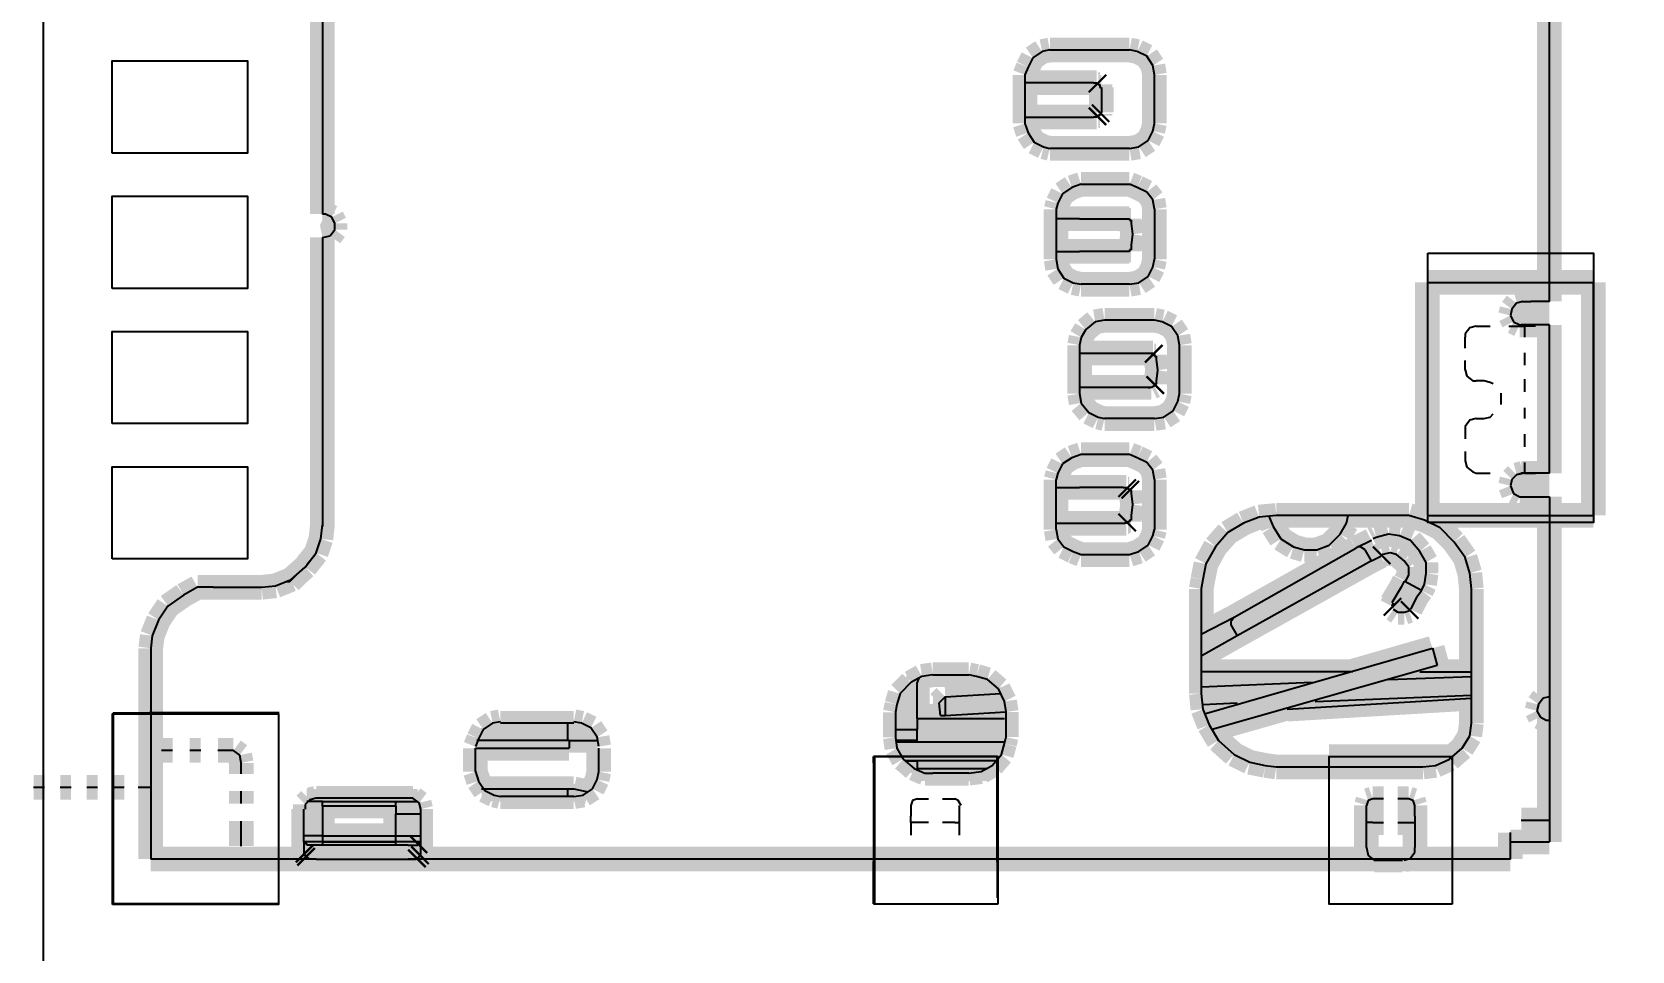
# Model space of a CAD drawing. Extents: x 30 to 161, y 31 to 111.
# Drawn here: x 37.97 to 50.99, y 92.82 to 100.29 of the extents above; entities that cross this region are included whole.
import ezdxf

# ---------------------------------------------------------------- set-up
doc = ezdxf.new("R2010")
doc.units = 0
doc.header["$MEASUREMENT"] = 0
doc.layers.get('0').update_dxf_attribs({"linetype": 'CONTINUOUS'})
doc.layers.get('Defpoints').update_dxf_attribs({"linetype": 'CONTINUOUS'})
for name, color, linetype in [('ASSEMBLY_TOP', 7, 'CONTINUOUS'), ('OUTLINE', 7, 'CONTINUOUS'), ('SILKSCREEN_TOP', 7, 'CONTINUOUS'), ('TOP', 1, 'CONTINUOUS')]:
    doc.layers.add(name, color=color, linetype=linetype)
doc.dimstyles.get("Standard").update_dxf_attribs({"dimtxt": 1, "dimasz": 0.18, "dimexe": 0.18, "dimexo": 0.0625, "dimgap": 0.09, "dimtad": 0, "dimtih": 1, "dimtoh": 1, "dimzin": 0, "dimdsep": 46, "dimtxsty": 'STANDARD', "dimcen": 0.09, "dimclrd": 3, "dimclre": 3, "dimclrt": 3, "dimadec": 0, "dimazin": 0, "dimtfac": 1, "dimtofl": 0, "dimtmove": 0, "dimatfit": 3, "dimfxl": 1, "dimtfillclr": 3, "dimtolj": 1, "dimtzin": 0, "dimarcsym": 0})

# ---------------------------------------------------------------- blocks, each defined once
blk = doc.blocks.new('*D9')
at = {"color": 3, "linetype": 'Continuous', "lineweight": -2, "transparency": 16777216}
for p, q in [((42.077, 106.21), (31.714, 106.21)), ((31.894, 106.03), (31.894, 69.15)), ((31.894, 31.089), (31.894, 67.97)), ((38.158, 30.909), (31.714, 30.909))]:
    blk.add_line(p, q, dxfattribs=at)
at = {"color": 3, "linetype": 'Continuous', "transparency": 16777216}
for points in [[(31.864, 106.03), (31.924, 106.03), (31.894, 106.21)], [(31.864, 31.089), (31.924, 31.089), (31.894, 30.909)]]:
    blk.add_solid(points, dxfattribs=at)
at = {"layer": 'Defpoints', "color": 0, "linetype": 'Continuous', "transparency": 16777216}
for p in [(42.139, 106.21), (31.894, 30.909), (38.221, 30.909)]:
    blk.add_point(p, dxfattribs=at)
at = {"color": 3, "linetype": 'Continuous', "transparency": 16777216, "insert": (31.894, 68.56), "char_height": 1, "attachment_point": 5}
blk.add_mtext('\\A1;75.30', dxfattribs=at)

msp = doc.modelspace()

# ---------------------------------------------------------------- linework, layer by layer
at = {"layer": 'ASSEMBLY_TOP'}
for points in [[(50.3174, 98.09988), (50.3174, 102.46868)], [(40.3352, 101.31298), (40.3352, 98.81108)], [(46.1899, 100.13188), (46.1137, 100.08108)], [(46.2534, 100.14458), (46.1899, 100.13188)], [(46.2534, 100.14458), (46.9011, 100.14458)], [(46.9646, 100.13188), (46.9011, 100.14458)], [(47.0408, 100.09378), (46.9646, 100.13188)], [(46.0756, 100.00488), (46.0502, 99.94138)], [(46.1137, 100.08108), (46.0756, 100.00488)], [(47.0916, 100.01758), (47.0408, 100.09378)], [(47.1043, 99.94138), (47.0916, 100.01758)], [(46.0502, 99.94138), (46.0502, 99.54768)], [(46.2407, 99.87788), (46.0502, 99.87788)], [(46.609, 99.87788), (46.2407, 99.87788)], [(46.609, 99.87788), (46.6217, 99.87788)], [(46.6217, 99.87788), (46.6344, 99.87788)], [(46.6344, 99.87788), (46.6471, 99.86518)], [(46.6471, 99.86518), (46.6598, 99.86518)], [(46.6598, 99.86518), (46.6598, 99.83978)], [(46.6598, 99.83978), (46.6725, 99.83978)], [(46.6725, 99.83978), (46.6725, 99.82708)], [(47.1043, 99.54768), (47.1043, 99.94138)], [(46.6725, 99.82708), (46.6725, 99.64928)], [(46.0502, 99.59848), (46.2407, 99.59848)], [(46.2407, 99.59848), (46.609, 99.59848)], [(46.6217, 99.59848), (46.609, 99.59848)], [(46.6344, 99.59848), (46.6217, 99.59848)], [(46.6471, 99.61118), (46.6344, 99.59848)], [(46.6598, 99.61118), (46.6471, 99.61118)], [(46.6725, 99.63658), (46.6598, 99.62388)], [(46.6598, 99.62388), (46.6598, 99.61118)], [(46.6725, 99.64928), (46.6725, 99.63658)], [(46.0502, 99.54768), (46.0756, 99.47148)], [(46.0756, 99.47148), (46.1264, 99.39528)], [(47.0535, 99.40798), (47.0916, 99.48418)], [(47.0916, 99.48418), (47.1043, 99.54768)], [(46.1264, 99.39528), (46.2026, 99.35718)], [(46.2026, 99.35718), (46.2534, 99.34448)], [(46.9011, 99.34448), (46.2534, 99.34448)], [(46.9011, 99.34448), (46.9773, 99.35718)], [(46.9773, 99.35718), (47.0535, 99.40798)], [(46.355, 98.97618), (46.3169, 98.89998)], [(46.4312, 99.02698), (46.355, 98.97618)], [(46.5074, 99.05238), (46.4312, 99.02698)], [(46.5074, 99.05238), (46.9011, 99.05238)], [(46.9646, 99.02698), (46.9011, 99.05238)], [(47.0408, 98.98888), (46.9646, 99.02698)], [(47.0916, 98.92538), (47.0408, 98.98888)], [(40.3606, 98.81108), (40.3352, 98.81108)], [(40.4114, 98.78568), (40.3606, 98.81108)], [(46.3169, 98.89998), (46.3042, 98.84918)], [(46.3042, 98.84918), (46.3042, 98.44278)], [(47.1043, 98.84918), (47.0916, 98.92538)], [(47.1043, 98.84918), (47.1043, 98.44278)], [(40.3987, 98.63328), (40.4368, 98.68408)], [(40.4368, 98.73488), (40.4114, 98.78568)], [(40.4368, 98.68408), (40.4368, 98.73488)], [(46.4947, 98.77298), (46.3042, 98.77298)], [(46.4947, 98.77298), (46.8503, 98.77298)], [(46.8503, 98.77298), (46.863, 98.77298)], [(46.863, 98.77298), (46.9011, 98.77298)], [(46.9011, 98.77298), (46.9011, 98.76028)], [(46.9011, 98.76028), (46.9138, 98.76028)], [(46.9138, 98.76028), (46.9138, 98.73488)], [(46.9138, 98.73488), (46.9265, 98.64598)], [(40.3352, 98.62058), (40.3987, 98.63328)], [(40.3352, 98.62058), (40.3352, 96.27108)], [(46.9265, 98.64598), (46.9138, 98.55708)], [(46.9138, 98.55708), (46.9138, 98.51898)], [(46.3042, 98.50628), (46.4947, 98.50628)], [(46.3042, 98.44278), (46.3169, 98.36658)], [(46.8503, 98.50628), (46.4947, 98.50628)], [(46.863, 98.50628), (46.8503, 98.50628)], [(46.9011, 98.50628), (46.863, 98.50628)], [(46.9138, 98.51898), (46.9011, 98.51898)], [(46.9011, 98.51898), (46.9011, 98.50628)], [(47.0916, 98.37928), (47.1043, 98.44278)], [(46.3169, 98.36658), (46.3677, 98.29038)], [(46.3677, 98.29038), (46.4439, 98.25228)], [(46.9773, 98.25228), (47.0535, 98.30308)], [(47.0535, 98.30308), (47.0916, 98.37928)], [(46.4439, 98.25228), (46.5074, 98.23958)], [(46.9011, 98.23958), (46.5074, 98.23958)], [(46.9011, 98.23958), (46.9773, 98.25228)], [(49.32426, 98.25482), (49.32426, 96.35998)], [(49.32426, 98.25482), (50.3301, 98.25482)], [(50.3301, 98.25482), (50.67554, 98.25482)], [(50.67554, 96.35998), (50.67554, 98.25482)], [(50.0126, 98.03638), (49.9999, 97.98558)], [(50.0507, 98.08718), (50.0126, 98.03638)], [(50.1015, 98.09988), (50.0507, 98.08718)], [(50.0888, 98.09988), (50.1142, 98.09988)], [(50.1142, 98.09988), (50.165, 98.09988)], [(50.3174, 98.09988), (50.165, 98.09988)], [(46.6217, 97.93478), (46.5455, 97.87128)], [(46.6979, 97.94748), (46.6217, 97.93478)], [(47.1043, 97.94748), (46.6979, 97.94748)], [(47.1678, 97.93478), (47.1043, 97.94748)], [(47.244, 97.89668), (47.1678, 97.93478)], [(47.2948, 97.82048), (47.244, 97.89668)], [(49.7205, 97.89922), (49.6697, 97.88652)], [(49.7205, 97.89922), (49.8348, 97.89922)], [(49.9872, 97.89922), (50.1142, 97.89922)], [(49.9999, 97.98558), (50.0253, 97.93478)], [(50.0253, 97.93478), (50.0761, 97.90938)], [(50.0761, 97.90938), (50.1015, 97.90938)], [(50.3174, 97.90938), (50.0888, 97.90938)], [(50.0888, 97.89922), (50.1142, 97.89922)], [(50.1142, 97.89922), (50.1142, 97.81032)], [(50.2031, 97.89922), (50.1142, 97.89922)], [(50.3174, 96.70288), (50.3174, 97.90938)], [(46.5074, 97.80778), (46.4947, 97.74428)], [(46.5455, 97.87128), (46.5074, 97.80778)], [(47.3075, 97.74428), (47.2948, 97.82048)], [(49.6697, 97.88652), (49.6316, 97.83572)], [(49.6316, 97.83572), (49.6316, 97.81032)], [(49.6316, 97.72142), (49.6316, 97.81032)], [(46.4947, 97.74428), (46.4947, 97.35058)], [(46.4947, 97.68078), (46.6852, 97.68078)], [(46.6852, 97.68078), (47.0916, 97.68078)], [(47.0535, 97.68078), (47.0662, 97.68078)], [(47.0662, 97.68078), (47.0789, 97.68078)], [(47.0789, 97.68078), (47.0916, 97.68078)], [(47.0916, 97.68078), (47.1043, 97.66808)], [(47.1043, 97.66808), (47.1043, 97.65538)], [(47.1043, 97.65538), (47.117, 97.65538)], [(47.117, 97.65538), (47.117, 97.62998)], [(47.117, 97.62998), (47.1297, 97.54108)], [(47.3075, 97.35058), (47.3075, 97.74428)], [(50.1142, 97.68332), (50.1142, 97.58172)], [(47.1297, 97.54108), (47.117, 97.45218)], [(49.6316, 97.54362), (49.6316, 97.61982)], [(49.6316, 97.54362), (49.6443, 97.49282)], [(46.6852, 97.40138), (46.4947, 97.40138)], [(47.0789, 97.40138), (46.6852, 97.40138)], [(47.0535, 97.40138), (47.0662, 97.40138)], [(47.0789, 97.40138), (47.0662, 97.40138)], [(47.1043, 97.41408), (47.0789, 97.40138)], [(47.117, 97.42678), (47.1043, 97.41408)], [(47.117, 97.45218), (47.117, 97.42678)], [(49.6443, 97.49282), (49.6951, 97.45472)], [(49.6951, 97.45472), (49.7205, 97.45472)], [(49.784, 97.45472), (49.7205, 97.45472)], [(49.8348, 97.44202), (49.784, 97.45472)], [(49.8602, 97.42932), (49.8348, 97.44202)], [(50.1142, 97.46742), (50.1142, 97.36582)], [(46.4947, 97.35058), (46.5074, 97.27438)], [(46.5074, 97.27438), (46.5709, 97.19818)], [(47.2567, 97.21088), (47.2948, 97.28708)], [(47.2948, 97.28708), (47.3075, 97.35058)], [(49.9237, 97.32772), (49.9237, 97.35312)], [(49.9237, 97.27692), (49.9237, 97.32772)], [(49.9237, 97.26168), (49.9237, 97.27692)], [(50.1142, 97.23628), (50.1142, 97.14738)], [(46.5709, 97.19818), (46.6471, 97.16008)], [(46.6471, 97.16008), (46.6979, 97.14738)], [(47.1043, 97.14738), (46.6979, 97.14738)], [(47.1043, 97.14738), (47.1805, 97.16008)], [(47.1805, 97.16008), (47.2567, 97.21088)], [(49.6697, 97.13468), (49.6316, 97.08388)], [(49.7205, 97.14738), (49.6697, 97.13468)], [(49.7205, 97.14738), (49.784, 97.14738)], [(49.784, 97.14738), (49.8348, 97.16008)], [(49.8348, 97.16008), (49.8602, 97.18548)], [(49.6316, 97.08388), (49.6316, 97.04578)], [(49.6316, 97.04578), (49.6316, 96.98228)], [(50.1142, 97.02038), (50.1142, 96.91878)], [(46.5074, 96.85528), (46.4312, 96.82988)], [(46.9011, 96.85528), (46.5074, 96.85528)], [(46.9646, 96.82988), (46.9011, 96.85528)], [(49.6316, 96.88068), (49.6316, 96.80448)], [(46.355, 96.77908), (46.3169, 96.70288)], [(46.4312, 96.82988), (46.355, 96.77908)], [(47.0408, 96.79178), (46.9646, 96.82988)], [(47.0916, 96.72828), (47.0408, 96.79178)], [(47.1043, 96.65208), (47.0916, 96.72828)], [(49.6316, 96.80448), (49.6443, 96.75368)], [(49.6443, 96.75368), (49.6951, 96.71558)], [(49.6951, 96.71558), (49.7205, 96.70288)], [(50.1142, 96.79178), (50.1142, 96.70288)], [(46.3169, 96.70288), (46.3042, 96.65208)], [(46.3042, 96.24568), (46.3042, 96.65208)], [(46.3042, 96.58858), (46.4947, 96.58858)], [(46.8503, 96.58858), (46.4947, 96.58858)], [(46.8503, 96.58858), (46.863, 96.58858)], [(46.863, 96.58858), (46.8757, 96.58858)], [(46.8757, 96.58858), (46.8884, 96.57588)], [(47.1043, 96.65208), (47.1043, 96.24568)], [(49.7205, 96.70288), (49.8348, 96.70288)], [(50.0126, 96.65208), (49.9999, 96.60128)], [(49.9999, 96.60128), (50.0253, 96.53778)], [(50.0507, 96.69018), (50.0126, 96.65208)], [(50.0507, 96.69018), (50.0253, 96.66478)], [(50.1015, 96.70288), (50.0507, 96.69018)], [(50.1142, 96.70288), (50.0507, 96.69018)], [(50.3174, 96.70288), (50.0888, 96.70288)], [(50.1142, 96.70288), (50.2031, 96.70288)], [(46.8884, 96.57588), (46.9011, 96.57588)], [(46.9011, 96.57588), (46.9138, 96.56318)], [(46.9138, 96.56318), (46.9138, 96.53778)], [(46.9138, 96.53778), (46.9265, 96.44888)], [(50.0253, 96.53778), (50.0761, 96.51238)], [(50.0761, 96.51238), (50.1015, 96.51238)], [(50.0888, 96.51238), (50.3174, 96.51238)], [(50.3174, 96.51238), (50.3174, 94.88678)], [(46.9265, 96.44888), (46.9138, 96.35998)], [(46.9138, 96.35998), (46.9138, 96.32188)], [(47.9552, 96.34728), (47.8282, 96.29648)], [(48.0949, 96.35998), (47.9552, 96.34728)], [(48.0314, 96.35998), (48.0695, 96.27108)], [(49.0855, 96.35998), (48.0949, 96.35998)], [(48.6664, 96.29648), (48.6791, 96.35998)], [(49.1744, 96.35998), (49.0855, 96.35998)], [(49.3014, 96.32188), (49.1744, 96.35998)], [(49.32426, 96.35998), (50.3301, 96.35998)], [(50.3301, 96.35998), (50.67554, 96.35998)], [(40.3225, 96.16948), (40.3352, 96.28378)], [(46.3042, 96.29648), (46.4947, 96.29648)], [(46.3042, 96.24568), (46.3169, 96.16948)], [(46.4947, 96.29648), (46.8503, 96.29648)], [(46.8503, 96.29648), (46.863, 96.29648)], [(46.8757, 96.29648), (46.863, 96.29648)], [(46.8884, 96.30918), (46.8757, 96.29648)], [(46.9011, 96.30918), (46.8884, 96.30918)], [(46.9138, 96.32188), (46.9011, 96.32188)], [(46.9011, 96.32188), (46.9011, 96.30918)], [(47.0535, 96.11868), (47.0916, 96.19488)], [(47.0916, 96.19488), (47.1043, 96.24568)], [(47.7012, 96.22028), (47.5996, 96.10598)], [(47.8282, 96.29648), (47.7012, 96.22028)], [(48.0695, 96.27108), (48.133, 96.16948)], [(48.5267, 96.11868), (48.6156, 96.20758)], [(48.6156, 96.20758), (48.6664, 96.29648)], [(49.0093, 96.20758), (48.9077, 96.18218)], [(49.0982, 96.19488), (49.0093, 96.20758)], [(49.1871, 96.15678), (49.0982, 96.19488)], [(49.4284, 96.25838), (49.3014, 96.32188)], [(49.5427, 96.14408), (49.4284, 96.25838)], [(40.2844, 96.05518), (40.3225, 96.16948)], [(46.3169, 96.16948), (46.3677, 96.10598)], [(46.3677, 96.10598), (46.4439, 96.06788)], [(46.4439, 96.06788), (46.5074, 96.04248)], [(46.9011, 96.04248), (46.9773, 96.06788)], [(46.9773, 96.06788), (47.0535, 96.11868)], [(47.5996, 96.10598), (47.5234, 95.96628)], [(47.752, 95.53448), (48.7426, 96.09328)], [(48.133, 96.16948), (48.2346, 96.10598)], [(48.2346, 96.10598), (48.3235, 96.08058)], [(48.3235, 96.08058), (48.4251, 96.08058)], [(48.4251, 96.08058), (48.5267, 96.11868)], [(48.8696, 96.15678), (48.7426, 96.09328)], [(48.7807, 96.10598), (48.7553, 96.10598)], [(48.8188, 96.08058), (48.7807, 96.10598)], [(48.8696, 95.99168), (48.8188, 96.08058)], [(48.9077, 96.18218), (48.8823, 96.16948)], [(49.2633, 96.06788), (49.1871, 96.15678)], [(49.3141, 95.97898), (49.2633, 96.06788)], [(49.6316, 96.01708), (49.5427, 96.14408)], [(40.0812, 95.83928), (40.1955, 95.94088)], [(40.1955, 95.94088), (40.2844, 96.05518)], [(40.21074, 95.96374), (40.27424, 96.03994)], [(46.5074, 96.04248), (46.9011, 96.04248)], [(47.5234, 95.96628), (47.498, 95.83928)], [(48.8696, 95.99168), (47.7774, 95.38208)], [(48.8696, 95.99168), (48.9458, 96.02978)], [(48.9585, 96.04248), (48.9458, 96.02978)], [(49.022, 96.05518), (48.9585, 96.04248)], [(49.0728, 96.04248), (49.022, 96.05518)], [(49.1363, 95.99168), (49.0728, 96.04248)], [(49.1744, 95.94088), (49.1363, 95.99168)], [(49.1744, 95.87738), (49.1744, 95.94088)], [(49.3141, 95.89008), (49.3141, 95.97898)], [(49.6697, 95.89008), (49.6316, 96.01708)], [(39.9542, 95.78848), (40.0812, 95.83928)], [(40.04564, 95.82404), (40.07104, 95.82404)], [(40.07104, 95.82404), (40.12184, 95.87484)], [(47.498, 95.83928), (47.4853, 95.76308)], [(49.1363, 95.82658), (49.1109, 95.77578)], [(49.276, 95.75038), (49.1363, 95.82658)], [(49.149, 95.82658), (49.1744, 95.87738)], [(49.3014, 95.80118), (49.3141, 95.89008)], [(49.6824, 95.76308), (49.6697, 95.89008)], [(39.2049, 95.71228), (39.0779, 95.62338)], [(39.3192, 95.77578), (39.2049, 95.71228)], [(39.4462, 95.77578), (39.3192, 95.77578)], [(39.4462, 95.77578), (39.8399, 95.77578)], [(39.8399, 95.77578), (39.9542, 95.78848)], [(47.4853, 95.76308), (47.4853, 94.91218)], [(49.1109, 95.77578), (49.0347, 95.64878)], [(49.2379, 95.69958), (49.1871, 95.59798)], [(49.2379, 95.69958), (49.276, 95.75038)], [(49.276, 95.75038), (49.3014, 95.80118)], [(49.6824, 94.70898), (49.6824, 95.76308)], [(39.0779, 95.62338), (39.0017, 95.50908)], [(49.0474, 95.64878), (49.0347, 95.62338)], [(49.0347, 95.62338), (49.0474, 95.61068)], [(49.0474, 95.59798), (49.0855, 95.57258)], [(49.0855, 95.57258), (49.1363, 95.57258)], [(49.1363, 95.57258), (49.1744, 95.58528)], [(49.1744, 95.58528), (49.1871, 95.59798)], [(39.0017, 95.50908), (38.9509, 95.38208)], [(47.4853, 95.39478), (47.752, 95.53448)], [(47.752, 95.53448), (47.7266, 95.49638)], [(47.7266, 95.49638), (47.7266, 95.47098)], [(47.7266, 95.47098), (47.7774, 95.38208)], [(38.9509, 95.38208), (38.9382, 95.28048)], [(47.7774, 95.38208), (47.4853, 95.21698)], [(38.9382, 95.28048), (38.9382, 93.56598)], [(47.5107, 94.74708), (49.3649, 95.28048)], [(49.3649, 95.28048), (49.403, 95.14078)], [(45.212, 95.05188), (45.1231, 95.00108)], [(45.1866, 95.03918), (45.1739, 95.00108)], [(45.3009, 95.06458), (45.212, 95.05188)], [(45.3009, 95.06458), (45.593, 95.06458)], [(45.6565, 95.05188), (45.593, 95.06458)], [(45.7454, 95.02648), (45.6565, 95.05188)], [(45.8343, 94.95028), (45.7454, 95.02648)], [(48.7172, 95.08998), (47.4853, 95.08998)], [(49.403, 95.14078), (47.5742, 94.62008)], [(49.0093, 95.02648), (49.6824, 95.05188)], [(49.2633, 95.08998), (49.6824, 95.08998)], [(45.0342, 94.91218), (45.0088, 94.82328)], [(45.1231, 95.00108), (45.0342, 94.91218)], [(45.1739, 94.70898), (45.1739, 95.00108)], [(45.4025, 94.88678), (45.85462, 94.91218)], [(45.8851, 94.84868), (45.8343, 94.95028)], [(48.387, 95.00108), (47.4853, 94.96298)], [(47.4853, 94.91218), (47.498, 94.78518)], [(48.4124, 94.84868), (49.6824, 94.89948)], [(45.0088, 94.82328), (44.9961, 94.75978)], [(45.4025, 94.88678), (45.3517, 94.83598)], [(45.3644, 94.73438), (45.3517, 94.83598)], [(45.4025, 94.88678), (45.4025, 94.73438)], [(45.8978, 94.76232), (45.8851, 94.84868)], [(47.498, 94.82328), (47.7774, 94.83598)], [(47.498, 94.78518), (47.5488, 94.65818)], [(48.1838, 94.78518), (49.6824, 94.87408)], [(50.2285, 94.82328), (50.2158, 94.77248)], [(50.2158, 94.77248), (50.2412, 94.72168)], [(50.2666, 94.87408), (50.2285, 94.82328)], [(50.3174, 94.88678), (50.2666, 94.87408)], [(50.3174, 94.88678), (50.3174, 94.68358)], [(38.6334, 94.7547), (38.9255, 94.7547)], [(38.6334, 94.7547), (38.6334, 93.20276)], [(39.98214, 94.7547), (38.9255, 94.7547)], [(41.7195, 94.67088), (41.6433, 94.62008)], [(41.783, 94.68358), (41.7195, 94.67088)], [(42.3799, 94.67088), (41.783, 94.67088)], [(42.3291, 94.67088), (42.3291, 94.53118)], [(42.4434, 94.67088), (42.3799, 94.68358)], [(42.5196, 94.63278), (42.4434, 94.67088)], [(42.5704, 94.55658), (42.5196, 94.63278)], [(44.9961, 94.75978), (44.9961, 94.55658)], [(45.1739, 94.70898), (45.8851, 94.70898)], [(45.1739, 94.70898), (45.1739, 94.62008)], [(45.3644, 94.73438), (45.4025, 94.73438)], [(45.4025, 94.73438), (45.8978, 94.76232)], [(45.8978, 94.55912), (45.8978, 94.76232)], [(47.5488, 94.65818), (47.625, 94.53118)], [(49.6697, 94.56928), (49.6824, 94.67088)], [(49.6824, 94.67088), (49.6824, 94.70898)], [(50.2412, 94.72168), (50.292, 94.69628)], [(50.292, 94.69628), (50.3174, 94.69628)], [(50.3174, 94.68358), (50.3174, 93.88348)], [(41.6052, 94.54388), (41.5798, 94.48038)], [(42.3418, 94.53118), (41.5925, 94.53118)], [(41.6433, 94.62008), (41.6052, 94.54388)], [(42.3418, 94.53118), (42.3418, 94.46768)], [(42.3418, 94.53118), (42.5704, 94.53118)], [(42.5831, 94.48038), (42.5704, 94.55658)], [(44.9961, 94.62008), (45.1739, 94.62008)], [(44.9961, 94.55658), (45.0088, 94.46768)], [(45.1739, 94.53118), (44.99864, 94.53118)], [(45.00118, 94.51848), (45.8851, 94.51848)], [(45.1739, 94.53118), (45.1739, 94.62008)], [(45.1739, 94.51848), (45.1739, 94.53118)], [(45.8597, 94.41688), (45.8851, 94.50578)], [(45.8851, 94.50578), (45.8978, 94.55912)], [(47.625, 94.53118), (47.752, 94.41688)], [(49.6062, 94.46768), (49.6697, 94.56928)], [(39.116, 94.4499), (39.0271, 94.4499)], [(39.3446, 94.4499), (39.2557, 94.4499)], [(39.5732, 94.4499), (39.4843, 94.4499)], [(39.6113, 94.4499), (39.5732, 94.4499)], [(39.6621, 94.4118), (39.6113, 94.4499)], [(39.6748, 94.3483), (39.6621, 94.4118)], [(41.5798, 94.46768), (42.3418, 94.46768)], [(41.5798, 94.27718), (41.5798, 94.46768)], [(42.5831, 94.27718), (42.5831, 94.46768)], [(44.8183, 94.3483), (44.8183, 94.3991)], [(45.82414, 94.3991), (44.8183, 94.3991)], [(45.0088, 94.46768), (45.0596, 94.37878)], [(45.0596, 94.37878), (45.1485, 94.30258)], [(45.7835, 94.32798), (45.8597, 94.41688)], [(45.82414, 93.54566), (45.82414, 94.3991)], [(47.752, 94.41688), (47.879, 94.35338)], [(48.52416, 94.3991), (48.52416, 94.2975)], [(48.52416, 94.3991), (49.52746, 94.3991)], [(49.3903, 94.32798), (49.5046, 94.37878)], [(49.5046, 94.37878), (49.6062, 94.46768)], [(49.52746, 94.3737), (49.52746, 94.3991)], [(39.6748, 94.2594), (39.6748, 94.3483)], [(41.5798, 94.27718), (41.6052, 94.20098)], [(42.5704, 94.21368), (42.5831, 94.27718)], [(44.8183, 94.3483), (44.8183, 94.0562)], [(45.07484, 94.36608), (45.1739, 94.36608)], [(45.8216, 94.36608), (45.07484, 94.36608)], [(45.1485, 94.30258), (45.2374, 94.26448)], [(45.1739, 94.36608), (45.1739, 94.30258)], [(45.1739, 94.30258), (45.7454, 94.30258)], [(45.2374, 94.26448), (45.3009, 94.26448)], [(45.593, 94.26448), (45.3009, 94.26448)], [(45.593, 94.26448), (45.6946, 94.27718)], [(45.6946, 94.27718), (45.7835, 94.32798)], [(47.879, 94.35338), (48.006, 94.32798)], [(48.006, 94.32798), (48.0949, 94.31528)], [(48.0949, 94.31528), (49.2887, 94.31528)], [(49.2887, 94.31528), (49.3903, 94.32798)], [(37.9857, 94.15018), (38.0746, 94.15018)], [(38.2016, 94.15018), (38.2905, 94.15018)], [(38.4175, 94.15018), (38.5064, 94.15018)], [(38.6334, 94.15018), (38.7223, 94.15018)], [(38.8366, 94.15018), (38.9382, 94.15018)], [(39.6748, 94.0181), (39.6748, 94.1197)], [(41.6052, 94.20098), (41.656, 94.12478)], [(41.6306, 94.13748), (42.3799, 94.13748)], [(41.656, 94.12478), (41.7322, 94.08668)], [(42.3291, 94.13748), (42.3291, 94.07398)], [(42.3799, 94.13748), (42.4942, 94.11208)], [(42.4561, 94.08668), (42.5323, 94.13748)], [(42.5323, 94.13748), (42.5704, 94.21368)], [(40.2336, 94.04858), (40.1955, 94.01048)], [(40.1955, 94.01048), (40.1955, 93.97238)], [(40.3352, 94.03588), (40.2082, 94.03588)], [(40.2844, 94.06128), (40.2336, 94.04858)], [(41.0337, 94.06128), (40.2844, 94.06128)], [(40.3352, 94.03588), (40.9321, 94.03588)], [(40.3352, 93.99778), (40.3352, 94.03588)], [(40.9321, 93.99778), (40.3352, 93.99778)], [(40.3352, 93.99778), (40.3352, 93.75648)], [(40.9321, 94.03588), (41.1099, 94.03588)], [(40.9321, 93.99778), (40.9321, 94.03588)], [(40.9321, 93.99778), (40.9321, 93.93428)], [(41.0718, 94.06128), (41.0337, 94.06128)], [(41.1226, 94.02318), (41.0718, 94.06128)], [(41.1353, 93.97238), (41.1226, 94.02318)], [(41.7322, 94.08668), (41.783, 94.07398)], [(42.3799, 94.07398), (41.783, 94.07398)], [(42.3799, 94.07398), (42.4561, 94.08668)], [(44.8183, 94.0562), (44.8183, 93.91396)], [(45.1358, 94.0435), (45.1231, 94.00286)], [(45.1231, 94.00286), (45.1231, 93.91396)], [(45.17644, 94.0562), (45.1358, 94.0435)], [(45.17644, 94.0562), (45.26534, 94.0562)], [(45.37964, 94.0562), (45.48124, 94.0562)], [(45.50664, 94.0435), (45.48124, 94.0562)], [(45.53204, 94.00286), (45.50664, 94.0435)], [(45.51934, 93.91396), (45.51934, 94.00286)], [(48.84166, 94.0435), (48.82896, 94.00286)], [(48.82896, 93.91396), (48.82896, 94.00286)], [(48.87976, 94.0562), (48.84166, 94.0435)], [(48.96866, 94.0562), (48.87976, 94.0562)], [(49.17186, 94.0562), (49.08296, 94.0562)], [(49.20996, 94.0435), (49.17186, 94.0562)], [(49.22266, 94.00286), (49.20996, 94.0435)], [(49.22266, 93.91396), (49.22266, 94.00286)], [(39.6748, 93.77426), (39.6748, 93.87586)], [(40.1828, 93.70568), (40.1828, 93.97238)], [(40.9321, 93.93428), (41.1353, 93.93428)], [(40.9321, 93.75648), (40.9321, 93.93428)], [(41.1353, 93.70568), (41.1353, 93.97238)], [(44.8183, 93.91396), (44.8183, 93.54566)], [(45.1231, 93.86316), (45.1231, 93.91396)], [(45.17644, 93.86316), (45.1231, 93.86316)], [(45.1231, 93.86316), (45.1231, 93.76156)], [(45.26534, 93.86316), (45.17644, 93.86316)], [(45.48124, 93.86316), (45.37964, 93.86316)], [(45.48124, 93.86316), (45.51934, 93.86316)], [(45.51934, 93.86316), (45.51934, 93.91396)], [(45.51934, 93.76156), (45.51934, 93.86316)], [(48.82896, 93.86316), (48.82896, 93.91396)], [(48.87976, 93.86316), (48.82896, 93.86316)], [(48.82896, 93.65996), (48.82896, 93.86316)], [(48.87976, 93.86316), (48.96866, 93.86316)], [(49.08296, 93.86316), (49.17186, 93.86316)], [(49.17186, 93.86316), (49.22266, 93.86316)], [(49.22266, 93.91396), (49.22266, 93.86316)], [(49.22266, 93.86316), (49.22266, 93.65996)], [(50.0888, 93.88348), (50.3174, 93.88348)], [(50.3174, 93.88348), (50.3174, 93.70568)], [(39.6748, 93.67266), (39.6748, 93.77426)], [(40.3352, 93.75648), (40.1828, 93.75648)], [(40.3352, 93.75648), (40.9321, 93.75648)], [(40.3352, 93.75648), (40.3352, 93.70568)], [(40.9321, 93.75648), (41.1353, 93.75648)], [(40.9321, 93.70568), (40.9321, 93.75648)], [(49.9999, 93.56598), (49.9999, 93.78188)], [(49.9999, 93.71076), (49.9999, 93.77426)], [(40.3352, 93.70568), (40.1828, 93.70568)], [(40.1955, 93.70568), (40.1828, 93.70568)], [(40.1828, 93.70568), (40.1828, 93.61678)], [(40.1955, 93.60408), (40.1828, 93.61678)], [(40.1955, 93.69298), (40.1955, 93.70568)], [(40.2082, 93.69298), (40.1955, 93.69298)], [(40.1955, 93.59138), (40.1955, 93.60408)], [(40.2082, 93.57868), (40.1955, 93.59138)], [(40.2082, 93.68028), (40.2082, 93.69298)], [(40.2844, 93.68028), (40.2082, 93.68028)], [(41.0337, 93.68028), (40.2844, 93.68028)], [(40.9321, 93.70568), (40.3352, 93.70568)], [(40.3352, 93.70568), (40.3352, 93.68028)], [(40.3352, 93.70568), (40.9321, 93.70568)], [(40.9321, 93.68028), (40.9321, 93.70568)], [(41.1353, 93.70568), (40.9321, 93.70568)], [(41.0337, 93.68028), (41.1099, 93.68028)], [(41.1099, 93.68028), (41.1226, 93.69298)], [(41.1226, 93.69298), (41.1226, 93.70568)], [(41.1226, 93.70568), (41.1353, 93.70568)], [(41.1226, 93.59138), (41.1353, 93.60408)], [(41.1226, 93.57868), (41.1226, 93.59138)], [(41.1353, 93.61678), (41.1353, 93.70568)], [(41.1353, 93.60408), (41.1353, 93.61678)], [(45.82414, 93.59646), (45.82414, 93.25102)], [(48.82896, 93.65996), (48.84166, 93.59646)], [(48.84166, 93.59646), (48.89246, 93.55836)], [(49.18456, 93.57106), (49.22266, 93.62186)], [(49.22266, 93.62186), (49.22266, 93.65996)], [(49.9999, 93.70568), (50.3174, 93.70568)], [(40.2844, 93.56598), (38.9382, 93.56598)], [(40.2336, 93.56598), (40.2082, 93.57868)], [(40.2717, 93.56598), (40.2336, 93.56598)], [(40.2844, 93.56598), (40.2717, 93.56598)], [(40.2844, 93.56598), (41.0337, 93.56598)], [(40.3352, 93.56598), (40.9321, 93.56598)], [(41.0337, 93.56598), (41.0591, 93.56598)], [(45.6184, 93.56598), (41.0337, 93.56598)], [(41.0591, 93.56598), (41.0972, 93.56598)], [(41.0972, 93.56598), (41.1099, 93.57868)], [(41.1099, 93.57868), (41.1226, 93.57868)], [(44.8183, 93.20276), (44.8183, 93.54566)], [(49.9999, 93.56598), (45.6184, 93.56598)], [(48.0314, 93.56598), (47.0281, 93.56598)], [(48.89246, 93.55836), (48.93056, 93.55836)], [(48.93056, 93.55836), (49.12106, 93.55836)], [(49.13376, 93.55836), (49.18456, 93.57106)], [(39.98214, 93.20276), (38.6334, 93.20276)], [(44.8183, 93.20276), (45.82414, 93.20276)], [(48.52416, 93.20276), (49.52746, 93.20276)]]:
    msp.add_lwpolyline(points, dxfattribs=at)
at = {"layer": 'OUTLINE'}
msp.add_lwpolyline([(38.0619, 106.2101), (38.0619, 30.90926), (158.16326, 30.90926), (158.16326, 106.2101)], close=True, dxfattribs=at)
at = {"layer": 'SILKSCREEN_TOP', "const_width": 0.20066}
for points in [[(50.3174, 98.09988), (50.3174, 102.46868)], [(40.3352, 101.31298), (40.3352, 98.81108)], [(46.1899, 100.13188), (46.1137, 100.08108)], [(46.2534, 100.14458), (46.1899, 100.13188)], [(46.2534, 100.14458), (46.9011, 100.14458)], [(46.9646, 100.13188), (46.9011, 100.14458)], [(47.0408, 100.09378), (46.9646, 100.13188)], [(46.0756, 100.00488), (46.0502, 99.94138)], [(46.1137, 100.08108), (46.0756, 100.00488)], [(47.0916, 100.01758), (47.0408, 100.09378)], [(47.1043, 99.94138), (47.0916, 100.01758)], [(46.0502, 99.94138), (46.0502, 99.54768)], [(46.2407, 99.87788), (46.0502, 99.87788)], [(46.609, 99.87788), (46.2407, 99.87788)], [(46.609, 99.87788), (46.6217, 99.87788)], [(46.6217, 99.87788), (46.6344, 99.87788)], [(46.6344, 99.87788), (46.6471, 99.86518)], [(47.1043, 99.54768), (47.1043, 99.94138)], [(46.6471, 99.86518), (46.6598, 99.86518)], [(46.6598, 99.86518), (46.6598, 99.83978)], [(46.6598, 99.83978), (46.6725, 99.83978)], [(46.6725, 99.83978), (46.6725, 99.82708)], [(46.6725, 99.82708), (46.6725, 99.64928)], [(46.6471, 99.61118), (46.6344, 99.59848)], [(46.6598, 99.61118), (46.6471, 99.61118)], [(46.6725, 99.63658), (46.6598, 99.62388)], [(46.6598, 99.62388), (46.6598, 99.61118)], [(46.6725, 99.64928), (46.6725, 99.63658)], [(46.0502, 99.59848), (46.2407, 99.59848)], [(46.0502, 99.54768), (46.0756, 99.47148)], [(46.2407, 99.59848), (46.609, 99.59848)], [(46.6217, 99.59848), (46.609, 99.59848)], [(46.6344, 99.59848), (46.6217, 99.59848)], [(47.0535, 99.40798), (47.0916, 99.48418)], [(47.0916, 99.48418), (47.1043, 99.54768)], [(46.0756, 99.47148), (46.1264, 99.39528)], [(46.1264, 99.39528), (46.2026, 99.35718)], [(46.2026, 99.35718), (46.2534, 99.34448)], [(46.9011, 99.34448), (46.9773, 99.35718)], [(46.9773, 99.35718), (47.0535, 99.40798)], [(46.9011, 99.34448), (46.2534, 99.34448)], [(46.355, 98.97618), (46.3169, 98.89998)], [(46.4312, 99.02698), (46.355, 98.97618)], [(46.5074, 99.05238), (46.4312, 99.02698)], [(46.5074, 99.05238), (46.9011, 99.05238)], [(46.9646, 99.02698), (46.9011, 99.05238)], [(47.0408, 98.98888), (46.9646, 99.02698)], [(47.0916, 98.92538), (47.0408, 98.98888)], [(46.3169, 98.89998), (46.3042, 98.84918)], [(46.3042, 98.84918), (46.3042, 98.44278)], [(47.1043, 98.84918), (47.0916, 98.92538)], [(47.1043, 98.84918), (47.1043, 98.44278)], [(40.3606, 98.81108), (40.3352, 98.81108)], [(40.4114, 98.78568), (40.3606, 98.81108)], [(40.4368, 98.73488), (40.4114, 98.78568)], [(40.4368, 98.68408), (40.4368, 98.73488)], [(46.4947, 98.77298), (46.3042, 98.77298)], [(46.4947, 98.77298), (46.8503, 98.77298)], [(46.8503, 98.77298), (46.863, 98.77298)], [(46.863, 98.77298), (46.9011, 98.77298)], [(46.9011, 98.77298), (46.9011, 98.76028)], [(46.9011, 98.76028), (46.9138, 98.76028)], [(46.9138, 98.76028), (46.9138, 98.73488)], [(46.9138, 98.73488), (46.9265, 98.64598)], [(40.3352, 98.62058), (40.3987, 98.63328)], [(40.3352, 98.62058), (40.3352, 96.27108)], [(40.3987, 98.63328), (40.4368, 98.68408)], [(46.9265, 98.64598), (46.9138, 98.55708)], [(46.3042, 98.50628), (46.4947, 98.50628)], [(46.3042, 98.44278), (46.3169, 98.36658)], [(46.8503, 98.50628), (46.4947, 98.50628)], [(46.863, 98.50628), (46.8503, 98.50628)], [(46.9011, 98.50628), (46.863, 98.50628)], [(46.9138, 98.51898), (46.9011, 98.51898)], [(46.9011, 98.51898), (46.9011, 98.50628)], [(46.9138, 98.55708), (46.9138, 98.51898)], [(47.0916, 98.37928), (47.1043, 98.44278)], [(46.3169, 98.36658), (46.3677, 98.29038)], [(47.0535, 98.30308), (47.0916, 98.37928)], [(46.3677, 98.29038), (46.4439, 98.25228)], [(46.4439, 98.25228), (46.5074, 98.23958)], [(46.9011, 98.23958), (46.5074, 98.23958)], [(46.9011, 98.23958), (46.9773, 98.25228)], [(46.9773, 98.25228), (47.0535, 98.30308)], [(49.32426, 98.25482), (49.32426, 96.35998)], [(49.32426, 98.25482), (50.3301, 98.25482)], [(50.3301, 98.25482), (50.67554, 98.25482)], [(50.67554, 96.35998), (50.67554, 98.25482)], [(50.0507, 98.08718), (50.0126, 98.03638)], [(50.1015, 98.09988), (50.0507, 98.08718)], [(50.0888, 98.09988), (50.1142, 98.09988)], [(50.1142, 98.09988), (50.165, 98.09988)], [(50.3174, 98.09988), (50.165, 98.09988)], [(46.6217, 97.93478), (46.5455, 97.87128)], [(46.6979, 97.94748), (46.6217, 97.93478)], [(47.1043, 97.94748), (46.6979, 97.94748)], [(47.1678, 97.93478), (47.1043, 97.94748)], [(47.244, 97.89668), (47.1678, 97.93478)], [(50.0126, 98.03638), (49.9999, 97.98558)], [(49.9999, 97.98558), (50.0253, 97.93478)], [(50.0253, 97.93478), (50.0761, 97.90938)], [(46.5074, 97.80778), (46.4947, 97.74428)], [(46.5455, 97.87128), (46.5074, 97.80778)], [(47.2948, 97.82048), (47.244, 97.89668)], [(47.3075, 97.74428), (47.2948, 97.82048)], [(50.0761, 97.90938), (50.1015, 97.90938)], [(50.3174, 97.90938), (50.0888, 97.90938)], [(50.3174, 96.70288), (50.3174, 97.90938)], [(46.4947, 97.74428), (46.4947, 97.35058)], [(46.4947, 97.68078), (46.6852, 97.68078)], [(46.6852, 97.68078), (47.0916, 97.68078)], [(47.0535, 97.68078), (47.0662, 97.68078)], [(47.0662, 97.68078), (47.0789, 97.68078)], [(47.0789, 97.68078), (47.0916, 97.68078)], [(47.0916, 97.68078), (47.1043, 97.66808)], [(47.1043, 97.66808), (47.1043, 97.65538)], [(47.3075, 97.35058), (47.3075, 97.74428)], [(47.1043, 97.65538), (47.117, 97.65538)], [(47.117, 97.65538), (47.117, 97.62998)], [(47.117, 97.62998), (47.1297, 97.54108)], [(47.1297, 97.54108), (47.117, 97.45218)], [(46.6852, 97.40138), (46.4947, 97.40138)], [(47.0789, 97.40138), (46.6852, 97.40138)], [(47.0535, 97.40138), (47.0662, 97.40138)], [(47.0789, 97.40138), (47.0662, 97.40138)], [(47.1043, 97.41408), (47.0789, 97.40138)], [(47.117, 97.42678), (47.1043, 97.41408)], [(47.117, 97.45218), (47.117, 97.42678)], [(46.4947, 97.35058), (46.5074, 97.27438)], [(46.5074, 97.27438), (46.5709, 97.19818)], [(47.2567, 97.21088), (47.2948, 97.28708)], [(47.2948, 97.28708), (47.3075, 97.35058)], [(46.5709, 97.19818), (46.6471, 97.16008)], [(46.6471, 97.16008), (46.6979, 97.14738)], [(47.1043, 97.14738), (46.6979, 97.14738)], [(47.1043, 97.14738), (47.1805, 97.16008)], [(47.1805, 97.16008), (47.2567, 97.21088)], [(46.355, 96.77908), (46.3169, 96.70288)], [(46.4312, 96.82988), (46.355, 96.77908)], [(46.5074, 96.85528), (46.4312, 96.82988)], [(46.9011, 96.85528), (46.5074, 96.85528)], [(46.9646, 96.82988), (46.9011, 96.85528)], [(47.0408, 96.79178), (46.9646, 96.82988)], [(47.0916, 96.72828), (47.0408, 96.79178)], [(46.3169, 96.70288), (46.3042, 96.65208)], [(46.3042, 96.24568), (46.3042, 96.65208)], [(47.1043, 96.65208), (47.0916, 96.72828)], [(47.1043, 96.65208), (47.1043, 96.24568)], [(50.0126, 96.65208), (49.9999, 96.60128)], [(50.0507, 96.69018), (50.0126, 96.65208)], [(50.1015, 96.70288), (50.0507, 96.69018)], [(50.3174, 96.70288), (50.0888, 96.70288)], [(46.3042, 96.58858), (46.4947, 96.58858)], [(46.8503, 96.58858), (46.4947, 96.58858)], [(46.8503, 96.58858), (46.863, 96.58858)], [(46.863, 96.58858), (46.8757, 96.58858)], [(46.8757, 96.58858), (46.8884, 96.57588)], [(46.8884, 96.57588), (46.9011, 96.57588)], [(46.9011, 96.57588), (46.9138, 96.56318)], [(46.9138, 96.56318), (46.9138, 96.53778)], [(46.9138, 96.53778), (46.9265, 96.44888)], [(49.9999, 96.60128), (50.0253, 96.53778)], [(50.0253, 96.53778), (50.0761, 96.51238)], [(50.0761, 96.51238), (50.1015, 96.51238)], [(50.0888, 96.51238), (50.3174, 96.51238)], [(50.3174, 96.51238), (50.3174, 94.88678)], [(46.9265, 96.44888), (46.9138, 96.35998)], [(46.9138, 96.35998), (46.9138, 96.32188)], [(48.0949, 96.35998), (47.9552, 96.34728)], [(48.0314, 96.35998), (48.0695, 96.27108)], [(49.0855, 96.35998), (48.0949, 96.35998)], [(48.6664, 96.29648), (48.6791, 96.35998)], [(49.1744, 96.35998), (49.0855, 96.35998)], [(49.3014, 96.32188), (49.1744, 96.35998)], [(49.32426, 96.35998), (50.3301, 96.35998)], [(50.3301, 96.35998), (50.67554, 96.35998)], [(40.3225, 96.16948), (40.3352, 96.28378)], [(46.3042, 96.29648), (46.4947, 96.29648)], [(46.3042, 96.24568), (46.3169, 96.16948)], [(46.4947, 96.29648), (46.8503, 96.29648)], [(46.8503, 96.29648), (46.863, 96.29648)], [(46.8757, 96.29648), (46.863, 96.29648)], [(46.8884, 96.30918), (46.8757, 96.29648)], [(46.9011, 96.30918), (46.8884, 96.30918)], [(46.9138, 96.32188), (46.9011, 96.32188)], [(46.9011, 96.32188), (46.9011, 96.30918)], [(47.0916, 96.19488), (47.1043, 96.24568)], [(47.8282, 96.29648), (47.7012, 96.22028)], [(47.9552, 96.34728), (47.8282, 96.29648)], [(48.0695, 96.27108), (48.133, 96.16948)], [(48.6156, 96.20758), (48.6664, 96.29648)], [(49.4284, 96.25838), (49.3014, 96.32188)], [(49.5427, 96.14408), (49.4284, 96.25838)], [(40.2844, 96.05518), (40.3225, 96.16948)], [(46.3169, 96.16948), (46.3677, 96.10598)], [(46.3677, 96.10598), (46.4439, 96.06788)], [(46.9773, 96.06788), (47.0535, 96.11868)], [(47.0535, 96.11868), (47.0916, 96.19488)], [(47.5996, 96.10598), (47.5234, 95.96628)], [(47.7012, 96.22028), (47.5996, 96.10598)], [(48.133, 96.16948), (48.2346, 96.10598)], [(48.2346, 96.10598), (48.3235, 96.08058)], [(48.4251, 96.08058), (48.5267, 96.11868)], [(48.5267, 96.11868), (48.6156, 96.20758)], [(48.8696, 96.15678), (48.7426, 96.09328)], [(48.7807, 96.10598), (48.7553, 96.10598)], [(48.8188, 96.08058), (48.7807, 96.10598)], [(48.9077, 96.18218), (48.8823, 96.16948)], [(49.0093, 96.20758), (48.9077, 96.18218)], [(49.0982, 96.19488), (49.0093, 96.20758)], [(49.1871, 96.15678), (49.0982, 96.19488)], [(49.2633, 96.06788), (49.1871, 96.15678)], [(49.6316, 96.01708), (49.5427, 96.14408)], [(40.1955, 95.94088), (40.2844, 96.05518)], [(40.21074, 95.96374), (40.27424, 96.03994)], [(46.4439, 96.06788), (46.5074, 96.04248)], [(46.5074, 96.04248), (46.9011, 96.04248)], [(46.9011, 96.04248), (46.9773, 96.06788)], [(47.5234, 95.96628), (47.498, 95.83928)], [(47.752, 95.53448), (48.7426, 96.09328)], [(48.8696, 95.99168), (47.7774, 95.38208)], [(48.3235, 96.08058), (48.4251, 96.08058)], [(48.8696, 95.99168), (48.8188, 96.08058)], [(48.8696, 95.99168), (48.9458, 96.02978)], [(48.9585, 96.04248), (48.9458, 96.02978)], [(49.022, 96.05518), (48.9585, 96.04248)], [(49.0728, 96.04248), (49.022, 96.05518)], [(49.1363, 95.99168), (49.0728, 96.04248)], [(49.1744, 95.94088), (49.1363, 95.99168)], [(49.3141, 95.97898), (49.2633, 96.06788)], [(49.3141, 95.89008), (49.3141, 95.97898)], [(49.6697, 95.89008), (49.6316, 96.01708)], [(39.9542, 95.78848), (40.0812, 95.83928)], [(40.07104, 95.82404), (40.12184, 95.87484)], [(40.0812, 95.83928), (40.1955, 95.94088)], [(47.498, 95.83928), (47.4853, 95.76308)], [(49.149, 95.82658), (49.1744, 95.87738)], [(49.1744, 95.87738), (49.1744, 95.94088)], [(49.3014, 95.80118), (49.3141, 95.89008)], [(49.6824, 95.76308), (49.6697, 95.89008)], [(39.2049, 95.71228), (39.0779, 95.62338)], [(39.3192, 95.77578), (39.2049, 95.71228)], [(39.4462, 95.77578), (39.3192, 95.77578)], [(39.4462, 95.77578), (39.8399, 95.77578)], [(39.8399, 95.77578), (39.9542, 95.78848)], [(40.04564, 95.82404), (40.07104, 95.82404)], [(47.4853, 95.76308), (47.4853, 94.91218)], [(49.1109, 95.77578), (49.0347, 95.64878)], [(49.1363, 95.82658), (49.1109, 95.77578)], [(49.276, 95.75038), (49.1363, 95.82658)], [(49.2379, 95.69958), (49.276, 95.75038)], [(49.276, 95.75038), (49.3014, 95.80118)], [(49.6824, 94.70898), (49.6824, 95.76308)], [(39.0779, 95.62338), (39.0017, 95.50908)], [(49.0474, 95.64878), (49.0347, 95.62338)], [(49.0347, 95.62338), (49.0474, 95.61068)], [(49.0474, 95.59798), (49.0855, 95.57258)], [(49.1363, 95.57258), (49.1744, 95.58528)], [(49.1744, 95.58528), (49.1871, 95.59798)], [(49.2379, 95.69958), (49.1871, 95.59798)], [(39.0017, 95.50908), (38.9509, 95.38208)], [(47.4853, 95.39478), (47.752, 95.53448)], [(47.752, 95.53448), (47.7266, 95.49638)], [(47.7266, 95.49638), (47.7266, 95.47098)], [(47.7266, 95.47098), (47.7774, 95.38208)], [(49.0855, 95.57258), (49.1363, 95.57258)], [(38.9509, 95.38208), (38.9382, 95.28048)], [(47.7774, 95.38208), (47.4853, 95.21698)], [(38.9382, 95.28048), (38.9382, 93.56598)], [(47.5107, 94.74708), (49.3649, 95.28048)], [(49.3649, 95.28048), (49.403, 95.14078)], [(45.3009, 95.06458), (45.212, 95.05188)], [(45.3009, 95.06458), (45.593, 95.06458)], [(45.6565, 95.05188), (45.593, 95.06458)], [(48.7172, 95.08998), (47.4853, 95.08998)], [(49.403, 95.14078), (47.5742, 94.62008)], [(49.2633, 95.08998), (49.6824, 95.08998)], [(45.1231, 95.00108), (45.0342, 94.91218)], [(45.212, 95.05188), (45.1231, 95.00108)], [(45.1866, 95.03918), (45.1739, 95.00108)], [(45.1739, 94.70898), (45.1739, 95.00108)], [(45.7454, 95.02648), (45.6565, 95.05188)], [(45.8343, 94.95028), (45.7454, 95.02648)], [(45.8851, 94.84868), (45.8343, 94.95028)], [(48.387, 95.00108), (47.4853, 94.96298)], [(49.0093, 95.02648), (49.6824, 95.05188)], [(45.0088, 94.82328), (44.9961, 94.75978)], [(45.0342, 94.91218), (45.0088, 94.82328)], [(45.4025, 94.88678), (45.3517, 94.83598)], [(45.3644, 94.73438), (45.3517, 94.83598)], [(45.4025, 94.88678), (45.85462, 94.91218)], [(45.4025, 94.88678), (45.4025, 94.73438)], [(45.8978, 94.76232), (45.8851, 94.84868)], [(47.4853, 94.91218), (47.498, 94.78518)], [(47.498, 94.82328), (47.7774, 94.83598)], [(48.1838, 94.78518), (49.6824, 94.87408)], [(48.4124, 94.84868), (49.6824, 94.89948)], [(50.2285, 94.82328), (50.2158, 94.77248)], [(50.2666, 94.87408), (50.2285, 94.82328)], [(50.3174, 94.88678), (50.2666, 94.87408)], [(50.3174, 94.88678), (50.3174, 94.68358)], [(41.7195, 94.67088), (41.6433, 94.62008)], [(41.783, 94.68358), (41.7195, 94.67088)], [(42.3799, 94.67088), (41.783, 94.67088)], [(42.3291, 94.67088), (42.3291, 94.53118)], [(42.4434, 94.67088), (42.3799, 94.68358)], [(42.5196, 94.63278), (42.4434, 94.67088)], [(44.9961, 94.75978), (44.9961, 94.55658)], [(45.1739, 94.70898), (45.8851, 94.70898)], [(45.1739, 94.70898), (45.1739, 94.62008)], [(45.3644, 94.73438), (45.4025, 94.73438)], [(45.4025, 94.73438), (45.8978, 94.76232)], [(45.8978, 94.55912), (45.8978, 94.76232)], [(47.498, 94.78518), (47.5488, 94.65818)], [(49.6697, 94.56928), (49.6824, 94.67088)], [(49.6824, 94.67088), (49.6824, 94.70898)], [(50.2158, 94.77248), (50.2412, 94.72168)], [(50.2412, 94.72168), (50.292, 94.69628)], [(50.292, 94.69628), (50.3174, 94.69628)], [(50.3174, 94.68358), (50.3174, 93.88348)], [(41.6052, 94.54388), (41.5798, 94.48038)], [(41.6433, 94.62008), (41.6052, 94.54388)], [(42.5704, 94.55658), (42.5196, 94.63278)], [(42.5831, 94.48038), (42.5704, 94.55658)], [(44.9961, 94.62008), (45.1739, 94.62008)], [(44.9961, 94.55658), (45.0088, 94.46768)], [(45.1739, 94.53118), (45.1739, 94.62008)], [(45.8851, 94.50578), (45.8978, 94.55912)], [(47.5488, 94.65818), (47.625, 94.53118)], [(49.6062, 94.46768), (49.6697, 94.56928)], [(39.116, 94.4499), (39.0271, 94.4499)], [(39.3446, 94.4499), (39.2557, 94.4499)], [(39.5732, 94.4499), (39.4843, 94.4499)], [(39.6113, 94.4499), (39.5732, 94.4499)], [(39.6621, 94.4118), (39.6113, 94.4499)], [(39.6748, 94.3483), (39.6621, 94.4118)], [(41.5798, 94.46768), (42.3418, 94.46768)], [(41.5798, 94.27718), (41.5798, 94.46768)], [(42.3418, 94.53118), (41.5925, 94.53118)], [(42.3418, 94.53118), (42.5704, 94.53118)], [(42.3418, 94.53118), (42.3418, 94.46768)], [(42.5831, 94.27718), (42.5831, 94.46768)], [(45.1739, 94.53118), (44.99864, 94.53118)], [(45.00118, 94.51848), (45.8851, 94.51848)], [(45.0088, 94.46768), (45.0596, 94.37878)], [(45.1739, 94.51848), (45.1739, 94.53118)], [(45.7835, 94.32798), (45.8597, 94.41688)], [(45.8597, 94.41688), (45.8851, 94.50578)], [(47.625, 94.53118), (47.752, 94.41688)], [(47.752, 94.41688), (47.879, 94.35338)], [(49.5046, 94.37878), (49.6062, 94.46768)], [(39.6748, 94.2594), (39.6748, 94.3483)], [(41.5798, 94.27718), (41.6052, 94.20098)], [(42.5704, 94.21368), (42.5831, 94.27718)], [(45.0596, 94.37878), (45.1485, 94.30258)], [(45.07484, 94.36608), (45.1739, 94.36608)], [(45.8216, 94.36608), (45.07484, 94.36608)], [(45.1485, 94.30258), (45.2374, 94.26448)], [(45.1739, 94.36608), (45.1739, 94.30258)], [(45.1739, 94.30258), (45.7454, 94.30258)], [(45.593, 94.26448), (45.6946, 94.27718)], [(45.6946, 94.27718), (45.7835, 94.32798)], [(47.879, 94.35338), (48.006, 94.32798)], [(48.006, 94.32798), (48.0949, 94.31528)], [(48.0949, 94.31528), (49.2887, 94.31528)], [(48.52416, 94.3991), (48.52416, 94.2975)], [(48.52416, 94.3991), (49.52746, 94.3991)], [(49.2887, 94.31528), (49.3903, 94.32798)], [(49.3903, 94.32798), (49.5046, 94.37878)], [(49.52746, 94.3737), (49.52746, 94.3991)], [(37.9857, 94.15018), (38.0746, 94.15018)], [(38.2016, 94.15018), (38.2905, 94.15018)], [(38.4175, 94.15018), (38.5064, 94.15018)], [(38.6334, 94.15018), (38.7223, 94.15018)], [(38.8366, 94.15018), (38.9382, 94.15018)], [(41.6052, 94.20098), (41.656, 94.12478)], [(42.5323, 94.13748), (42.5704, 94.21368)], [(45.2374, 94.26448), (45.3009, 94.26448)], [(45.593, 94.26448), (45.3009, 94.26448)], [(39.6748, 94.0181), (39.6748, 94.1197)], [(40.2336, 94.04858), (40.1955, 94.01048)], [(40.3352, 94.03588), (40.2082, 94.03588)], [(40.2844, 94.06128), (40.2336, 94.04858)], [(41.0337, 94.06128), (40.2844, 94.06128)], [(40.3352, 94.03588), (40.9321, 94.03588)], [(40.3352, 93.99778), (40.3352, 94.03588)], [(40.9321, 94.03588), (41.1099, 94.03588)], [(40.9321, 93.99778), (40.9321, 94.03588)], [(41.0718, 94.06128), (41.0337, 94.06128)], [(41.1226, 94.02318), (41.0718, 94.06128)], [(41.1353, 93.97238), (41.1226, 94.02318)], [(41.6306, 94.13748), (42.3799, 94.13748)], [(41.656, 94.12478), (41.7322, 94.08668)], [(41.7322, 94.08668), (41.783, 94.07398)], [(42.3799, 94.07398), (41.783, 94.07398)], [(42.3291, 94.13748), (42.3291, 94.07398)], [(42.3799, 94.13748), (42.4942, 94.11208)], [(42.3799, 94.07398), (42.4561, 94.08668)], [(42.4561, 94.08668), (42.5323, 94.13748)], [(48.84166, 94.0435), (48.82896, 94.00286)], [(48.87976, 94.0562), (48.84166, 94.0435)], [(48.96866, 94.0562), (48.87976, 94.0562)], [(49.17186, 94.0562), (49.08296, 94.0562)], [(49.20996, 94.0435), (49.17186, 94.0562)], [(49.22266, 94.00286), (49.20996, 94.0435)], [(40.1828, 93.70568), (40.1828, 93.97238)], [(40.1955, 94.01048), (40.1955, 93.97238)], [(40.9321, 93.99778), (40.3352, 93.99778)], [(40.3352, 93.99778), (40.3352, 93.75648)], [(40.9321, 93.99778), (40.9321, 93.93428)], [(40.9321, 93.93428), (41.1353, 93.93428)], [(40.9321, 93.75648), (40.9321, 93.93428)], [(41.1353, 93.70568), (41.1353, 93.97238)], [(48.82896, 93.91396), (48.82896, 94.00286)], [(48.82896, 93.86316), (48.82896, 93.91396)], [(49.22266, 93.91396), (49.22266, 94.00286)], [(49.22266, 93.91396), (49.22266, 93.86316)], [(50.0888, 93.88348), (50.3174, 93.88348)], [(50.3174, 93.88348), (50.3174, 93.70568)], [(39.6748, 93.77426), (39.6748, 93.87586)], [(39.6748, 93.67266), (39.6748, 93.77426)], [(40.3352, 93.75648), (40.1828, 93.75648)], [(40.3352, 93.75648), (40.9321, 93.75648)], [(40.3352, 93.75648), (40.3352, 93.70568)], [(40.9321, 93.75648), (41.1353, 93.75648)], [(40.9321, 93.70568), (40.9321, 93.75648)], [(48.82896, 93.65996), (48.82896, 93.86316)], [(48.87976, 93.86316), (48.82896, 93.86316)], [(48.87976, 93.86316), (48.96866, 93.86316)], [(49.08296, 93.86316), (49.17186, 93.86316)], [(49.17186, 93.86316), (49.22266, 93.86316)], [(49.22266, 93.86316), (49.22266, 93.65996)], [(49.9999, 93.56598), (49.9999, 93.78188)], [(49.9999, 93.71076), (49.9999, 93.77426)], [(40.1828, 93.70568), (40.1828, 93.61678)], [(40.3352, 93.70568), (40.1828, 93.70568)], [(40.1955, 93.70568), (40.1828, 93.70568)], [(40.1955, 93.69298), (40.1955, 93.70568)], [(40.2082, 93.69298), (40.1955, 93.69298)], [(40.2082, 93.68028), (40.2082, 93.69298)], [(40.2844, 93.68028), (40.2082, 93.68028)], [(41.0337, 93.68028), (40.2844, 93.68028)], [(40.3352, 93.70568), (40.3352, 93.68028)], [(40.9321, 93.70568), (40.3352, 93.70568)], [(40.3352, 93.70568), (40.9321, 93.70568)], [(40.9321, 93.68028), (40.9321, 93.70568)], [(41.1353, 93.70568), (40.9321, 93.70568)], [(41.0337, 93.68028), (41.1099, 93.68028)], [(41.1099, 93.68028), (41.1226, 93.69298)], [(41.1226, 93.69298), (41.1226, 93.70568)], [(41.1226, 93.70568), (41.1353, 93.70568)], [(41.1353, 93.61678), (41.1353, 93.70568)], [(48.82896, 93.65996), (48.84166, 93.59646)], [(49.18456, 93.57106), (49.22266, 93.62186)], [(49.22266, 93.62186), (49.22266, 93.65996)], [(49.9999, 93.70568), (50.3174, 93.70568)], [(40.2844, 93.56598), (38.9382, 93.56598)], [(40.1955, 93.60408), (40.1828, 93.61678)], [(40.1955, 93.59138), (40.1955, 93.60408)], [(40.2082, 93.57868), (40.1955, 93.59138)], [(40.2336, 93.56598), (40.2082, 93.57868)], [(40.2717, 93.56598), (40.2336, 93.56598)], [(40.2844, 93.56598), (40.2717, 93.56598)], [(40.2844, 93.56598), (41.0337, 93.56598)], [(40.3352, 93.56598), (40.9321, 93.56598)], [(45.6184, 93.56598), (41.0337, 93.56598)], [(41.0337, 93.56598), (41.0591, 93.56598)], [(41.0591, 93.56598), (41.0972, 93.56598)], [(41.0972, 93.56598), (41.1099, 93.57868)], [(41.1099, 93.57868), (41.1226, 93.57868)], [(41.1226, 93.59138), (41.1353, 93.60408)], [(41.1226, 93.57868), (41.1226, 93.59138)], [(41.1353, 93.60408), (41.1353, 93.61678)], [(49.9999, 93.56598), (45.6184, 93.56598)], [(48.0314, 93.56598), (47.0281, 93.56598)], [(48.84166, 93.59646), (48.89246, 93.55836)], [(48.89246, 93.55836), (48.93056, 93.55836)], [(48.93056, 93.55836), (49.12106, 93.55836)], [(49.13376, 93.55836), (49.18456, 93.57106)]]:
    msp.add_lwpolyline(points, dxfattribs=at)
at = {"layer": 'TOP'}
for points in [[(38.62578, 99.30638), (38.62578, 100.05568), (39.7256, 100.05568), (39.7256, 99.30638)], [(38.62578, 98.20656), (38.62578, 98.95586), (39.7256, 98.95586), (39.7256, 98.20656)], [(49.32807, 98.49358), (50.67681, 98.49358), (50.67681, 96.3041), (49.32807, 96.3041)], [(38.62578, 97.10674), (38.62578, 97.85604), (39.7256, 97.85604), (39.7256, 97.10674)], [(38.62578, 96.00692), (38.62578, 96.75622), (39.7256, 96.75622), (39.7256, 96.00692)], [(38.62832, 93.19768), (38.62832, 94.74708), (39.97706, 94.74708), (39.97706, 93.19768)], [(45.82922, 93.20022), (44.82846, 93.20022), (44.82846, 94.3991), (45.82922, 94.3991)], [(49.52746, 93.20022), (48.5267, 93.20022), (48.5267, 94.3991), (49.52746, 94.3991)]]:
    msp.add_lwpolyline(points, close=True, dxfattribs=at)

# ---------------------------------------------------------------- dimensions: what is measured, and where the dimension line sits
at = {"linetype": 'Continuous'}
dim = msp.add_linear_dim(base=(31.89398, 30.90926), p1=(42.1394, 106.2101), p2=(38.22076, 30.90926), angle=90, dimstyle='Standard', dxfattribs=at)
dim.commit()
dim.dimension.update_dxf_attribs({"geometry": '*D9', "text_midpoint": (31.89398, 68.55968)})

doc.saveas('drawing.dxf')
